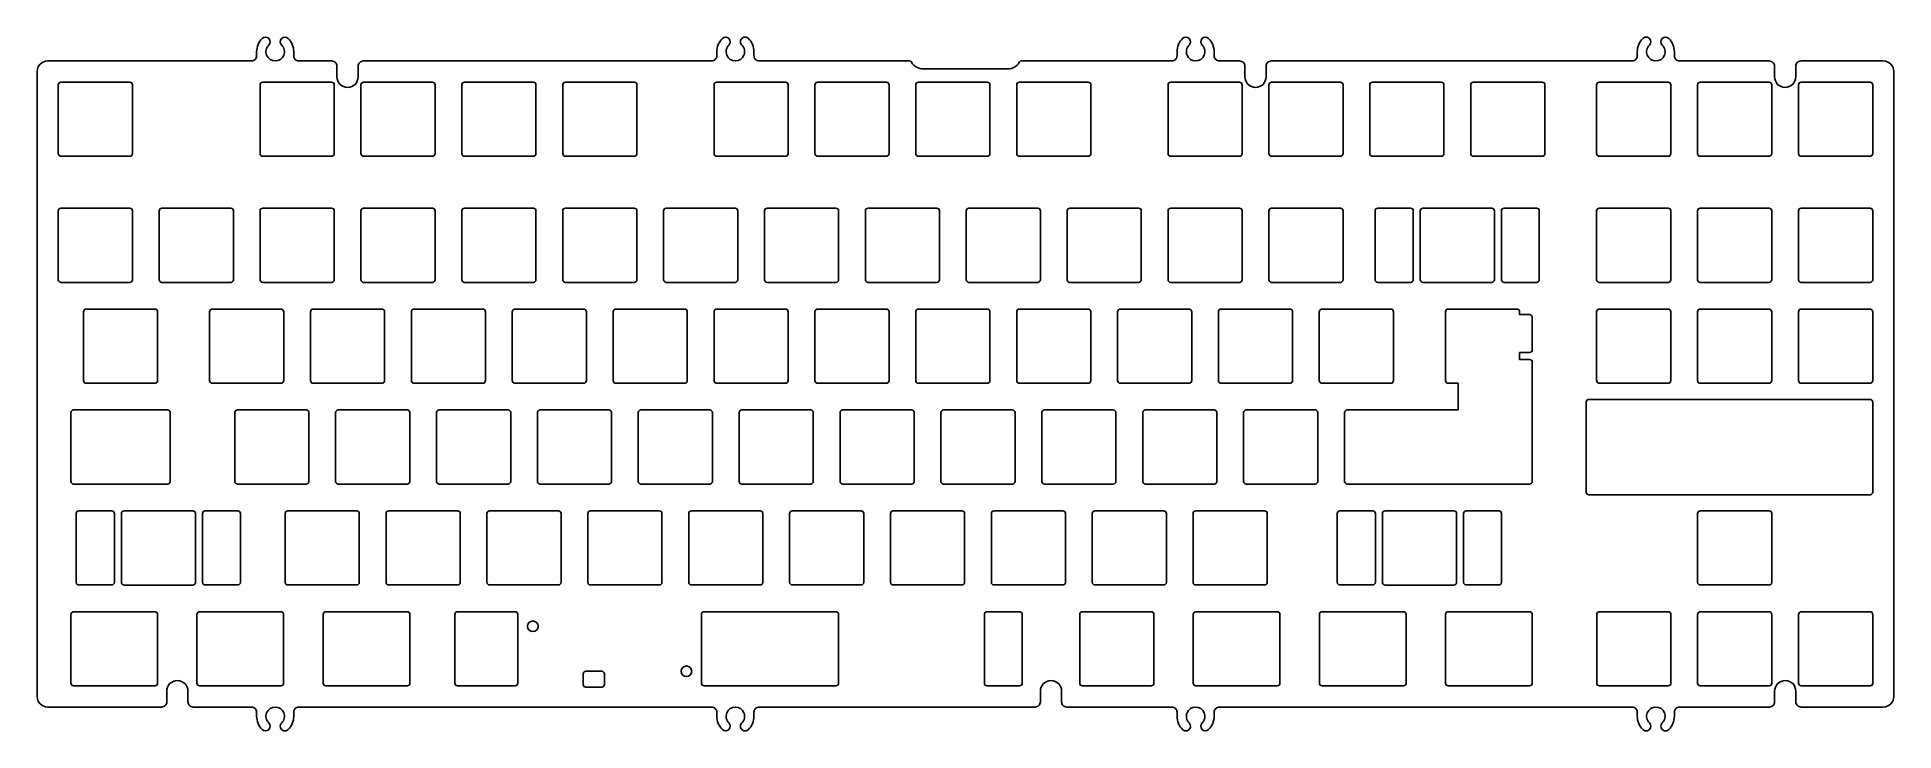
# Model space of a CAD drawing. Header units: millimetres. Extents: x 6 to 357, y 10 to 141.
import ezdxf

# ---------------------------------------------------------------- set-up
doc = ezdxf.new("R2010")
doc.units = ezdxf.units.MM
doc.layers.get('0').update_dxf_attribs({"linetype": 'CONTINUOUS'})

msp = doc.modelspace()

# ---------------------------------------------------------------- linework, layer by layer
for points in [[(141.35, 138.15), (141.35, 137.4, 0.414214), (142.35, 136.4), (170.71, 136.4, -0.267947), (171.14, 136.15, 0.267947), (173.31, 134.9), (189.31, 134.9, 0.267947), (191.47, 136.15, -0.267947), (191.9, 136.4), (220.26, 136.4, 0.414214), (221.26, 137.4), (221.26, 138.15, -0.201566), (222.31, 140.65, -1), (223.53, 139.4, 2.44949), (225.98, 139.4, -1), (227.21, 140.65, -0.201566), (228.26, 138.15), (228.26, 137.4, 0.414214), (229.26, 136.4), (233.07, 136.4, -0.414214), (234.07, 135.4), (234.07, 133.4, 1), (238.07, 133.4), (238.07, 135.4, -0.414214), (239.07, 136.4), (307.16, 136.4, 0.414214), (308.16, 137.4), (308.16, 138.15, -0.201566), (309.21, 140.65, -1), (310.44, 139.4, 2.44949), (312.89, 139.4, -1), (314.11, 140.65, -0.201566), (315.16, 138.15), (315.16, 137.4, 0.414214), (316.16, 136.4), (333.08, 136.4, -0.414214), (334.08, 135.4), (334.08, 133.4, 1), (338.08, 133.4), (338.08, 135.4, -0.414214), (339.08, 136.4), (354.61, 136.4, -0.414214), (356.61, 134.4), (356.61, 16.39, -0.414214), (354.61, 14.39), (339.1, 14.39, -0.414214), (338.1, 15.39), (338.1, 17.39, 1), (334.1, 17.39), (334.1, 15.39, -0.414214), (333.1, 14.39), (316.16, 14.39, 0.414214), (315.16, 13.39), (315.16, 12.64, -0.201566), (314.11, 10.14, -1), (312.89, 11.39, 2.44949), (310.44, 11.39, -1), (309.21, 10.14, -0.201566), (308.16, 12.64), (308.16, 13.39, 0.414214), (307.16, 14.39), (229.26, 14.39, 0.414214), (228.26, 13.39), (228.26, 12.64, -0.201566), (227.21, 10.14, -1), (225.98, 11.39, 2.44949), (223.53, 11.39, -1), (222.31, 10.14, -0.201566), (221.26, 12.64), (221.26, 13.39, 0.414214), (220.26, 14.39), (200.45, 14.39, -0.414214), (199.45, 15.39), (199.45, 17.39, 1), (195.45, 17.39), (195.45, 15.39, -0.414214), (194.45, 14.39), (142.35, 14.39, 0.414214), (141.35, 13.39), (141.35, 12.64, -0.201566), (140.3, 10.14, -1), (139.08, 11.39, 2.44949), (136.63, 11.39, -1), (135.4, 10.14, -0.201566), (134.35, 12.64), (134.35, 13.39, 0.414214), (133.35, 14.39), (55.45, 14.39, 0.414214), (54.45, 13.39), (54.45, 12.64, -0.201566), (53.4, 10.14, -1), (52.18, 11.39, 2.44949), (49.73, 11.39, -1), (48.5, 10.14, -0.201566), (47.45, 12.64), (47.45, 13.39, 0.414214), (46.45, 14.39), (35.48, 14.39, -0.414214), (34.48, 15.39), (34.48, 17.39, 1), (30.48, 17.39), (30.48, 15.39, -0.414214), (29.48, 14.39), (8, 14.39, -0.414214), (6, 16.39), (6, 134.4, -0.414214), (8, 136.4), (46.45, 136.4, 0.414214), (47.45, 137.4), (47.45, 138.15, -0.201566), (48.5, 140.65, -1), (49.73, 139.4, 2.44949), (52.18, 139.4, -1), (53.4, 140.65, -0.201566), (54.45, 138.15), (54.45, 137.4, 0.414214), (55.45, 136.4), (61.62, 136.4, -0.414214), (62.62, 135.4), (62.62, 133.4, 1), (66.62, 133.4), (66.62, 135.4, -0.414214), (67.62, 136.4), (133.35, 136.4, 0.414214), (134.35, 137.4), (134.35, 138.15, -0.201566), (135.4, 140.65, -1), (136.63, 139.4, 2.44949), (139.08, 139.4, -1), (140.3, 140.65, -0.201566)], [(10, 131.9, -0.414214), (10.5, 132.4), (23.5, 132.4, -0.414214), (24, 131.9), (24, 118.9, -0.414214), (23.5, 118.4), (10.5, 118.4, -0.414214), (10, 118.9)], [(48.1, 118.9, 0.414214), (48.6, 118.4), (61.6, 118.4, 0.414214), (62.1, 118.9), (62.1, 131.9, 0.414214), (61.6, 132.4), (48.6, 132.4, 0.414214), (48.1, 131.9)], [(67.15, 131.9, -0.414214), (67.65, 132.4), (80.65, 132.4, -0.414214), (81.15, 131.9), (81.15, 118.9, -0.414214), (80.65, 118.4), (67.65, 118.4, -0.414214), (67.15, 118.9)], [(100.2, 131.9), (100.2, 118.9, -0.414214), (99.7, 118.4), (86.7, 118.4, -0.414214), (86.2, 118.9), (86.2, 131.9, -0.414214), (86.7, 132.4), (99.7, 132.4, -0.414214)], [(105.27, 131.9, -0.414214), (105.77, 132.4), (118.77, 132.4, -0.414214), (119.27, 131.9), (119.27, 118.9, -0.414214), (118.77, 118.4), (105.77, 118.4, -0.414214), (105.27, 118.9)], [(147.32, 132.4), (134.32, 132.4, 0.414214), (133.82, 131.9), (133.82, 118.9, 0.414214), (134.32, 118.4), (147.32, 118.4, 0.414214), (147.82, 118.9), (147.82, 131.9, 0.414214)], [(153.37, 118.4), (166.37, 118.4, 0.414214), (166.87, 118.9), (166.87, 131.9, 0.414214), (166.37, 132.4), (153.37, 132.4, 0.414214), (152.87, 131.9), (152.87, 118.9, 0.414214)], [(172.42, 118.4, -0.414214), (171.92, 118.9), (171.92, 131.9, -0.414214), (172.42, 132.4), (185.42, 132.4, -0.414214), (185.92, 131.9), (185.92, 118.9, -0.414214), (185.42, 118.4)], [(191.49, 132.4, 0.414214), (190.99, 131.9), (190.99, 118.9, 0.414214), (191.49, 118.4), (204.49, 118.4, 0.414214), (204.99, 118.9), (204.99, 131.9, 0.414214), (204.49, 132.4)], [(220.05, 132.4, 0.414214), (219.55, 131.9), (219.55, 118.9, 0.414214), (220.05, 118.4), (233.05, 118.4, 0.414214), (233.55, 118.9), (233.55, 131.9, 0.414214), (233.05, 132.4)], [(252.1, 118.4, 0.414214), (252.6, 118.9), (252.6, 131.9, 0.414214), (252.1, 132.4), (239.1, 132.4, 0.414214), (238.6, 131.9), (238.6, 118.9, 0.414214), (239.1, 118.4)], [(258.15, 132.4, 0.414214), (257.65, 131.9), (257.65, 118.9, 0.414214), (258.15, 118.4), (271.15, 118.4, 0.414214), (271.65, 118.9), (271.65, 131.9, 0.414214), (271.15, 132.4)], [(290.22, 118.4, 0.414214), (290.72, 118.9), (290.72, 131.9, 0.414214), (290.22, 132.4), (277.22, 132.4, 0.414214), (276.72, 131.9), (276.72, 118.9, 0.414214), (277.22, 118.4)], [(314.49, 131.9), (314.49, 118.9, -0.414214), (313.99, 118.4), (300.99, 118.4, -0.414214), (300.49, 118.9), (300.49, 131.9, -0.414214), (300.99, 132.4), (313.99, 132.4, -0.414214)], [(319.54, 131.9), (319.54, 118.9, 0.414214), (320.04, 118.4), (333.04, 118.4, 0.414214), (333.54, 118.9), (333.54, 131.9, 0.414214), (333.04, 132.4), (320.04, 132.4, 0.414214)], [(352.11, 118.4), (339.11, 118.4, -0.414214), (338.61, 118.9), (338.61, 131.9, -0.414214), (339.11, 132.4), (352.11, 132.4, -0.414214), (352.61, 131.9), (352.61, 118.9, -0.414214)], [(24, 108.09, 0.414214), (23.5, 108.59), (10.5, 108.59, 0.414214), (10, 108.09), (10, 95.09, 0.414214), (10.5, 94.59), (23.5, 94.59, 0.414214), (24, 95.09)], [(29.55, 94.59, -0.414214), (29.05, 95.09), (29.05, 108.09, -0.414214), (29.55, 108.59), (42.55, 108.59, -0.414214), (43.05, 108.09), (43.05, 95.09, -0.414214), (42.55, 94.59)], [(48.1, 95.09, 0.414214), (48.6, 94.59), (61.6, 94.59, 0.414214), (62.1, 95.09), (62.1, 108.09, 0.414214), (61.6, 108.59), (48.6, 108.59, 0.414214), (48.1, 108.09)], [(81.15, 108.09), (81.15, 95.09, -0.414214), (80.65, 94.59), (67.65, 94.59, -0.414214), (67.15, 95.09), (67.15, 108.09, -0.414214), (67.65, 108.59), (80.65, 108.59, -0.414214)], [(99.7, 108.59), (86.7, 108.59, 0.414214), (86.2, 108.09), (86.2, 95.09, 0.414214), (86.7, 94.59), (99.7, 94.59, 0.414214), (100.2, 95.09), (100.2, 108.09, 0.414214)], [(105.25, 108.09), (105.25, 95.09, 0.414214), (105.75, 94.59), (118.75, 94.59, 0.414214), (119.25, 95.09), (119.25, 108.09, 0.414214), (118.75, 108.59), (105.75, 108.59, 0.414214)], [(124.8, 94.59), (137.8, 94.59, 0.414214), (138.3, 95.09), (138.3, 108.09, 0.414214), (137.8, 108.59), (124.8, 108.59, 0.414214), (124.3, 108.09), (124.3, 95.09, 0.414214)], [(143.85, 108.59), (156.85, 108.59, -0.414214), (157.35, 108.09), (157.35, 95.09, -0.414214), (156.85, 94.59), (143.85, 94.59, -0.414214), (143.35, 95.09), (143.35, 108.09, -0.414214)], [(162.4, 108.09), (162.4, 95.09, 0.414214), (162.9, 94.59), (175.9, 94.59, 0.414214), (176.4, 95.09), (176.4, 108.09, 0.414214), (175.9, 108.59), (162.9, 108.59, 0.414214)], [(181.95, 108.59, 0.414214), (181.45, 108.09), (181.45, 95.09, 0.414214), (181.95, 94.59), (194.95, 94.59, 0.414214), (195.45, 95.09), (195.45, 108.09, 0.414214), (194.95, 108.59)], [(214.5, 108.09, 0.414214), (214, 108.59), (201, 108.59, 0.414214), (200.5, 108.09), (200.5, 95.09, 0.414214), (201, 94.59), (214, 94.59, 0.414214), (214.5, 95.09)], [(219.55, 108.09, -0.414214), (220.05, 108.59), (233.05, 108.59, -0.414214), (233.55, 108.09), (233.55, 95.09, -0.414214), (233.05, 94.59), (220.05, 94.59, -0.414214), (219.55, 95.09)], [(252.1, 94.59, 0.414214), (252.6, 95.09), (252.6, 108.09, 0.414214), (252.1, 108.59), (239.1, 108.59, 0.414214), (238.6, 108.09), (238.6, 95.09, 0.414214), (239.1, 94.59)], [(259.15, 94.59), (265.35, 94.59, 0.414214), (265.85, 95.09), (265.85, 108.09, 0.414214), (265.35, 108.59), (259.15, 108.59, 0.414237), (258.65, 108.09), (258.65, 95.09, 0.41419)], [(280.68, 108.59, -0.414214), (281.18, 108.09), (281.18, 95.08, -0.414214), (280.68, 94.58), (267.68, 94.58, -0.414214), (267.18, 95.08), (267.18, 108.09, -0.414214), (267.68, 108.59)], [(289.15, 94.59, 0.414214), (289.65, 95.09), (289.65, 108.09, 0.414214), (289.15, 108.59), (283, 108.59, 0.414214), (282.5, 108.09), (282.5, 95.09, 0.414214), (283, 94.59)], [(300.49, 108.09, -0.414214), (300.99, 108.59), (313.99, 108.59, -0.414214), (314.49, 108.09), (314.49, 95.09, -0.414214), (313.99, 94.59), (300.99, 94.59, -0.414214), (300.49, 95.09)], [(319.54, 108.09, -0.414214), (320.04, 108.59), (333.04, 108.59, -0.414214), (333.54, 108.09), (333.54, 95.09, -0.414214), (333.04, 94.59), (320.04, 94.59, -0.414214), (319.54, 95.09)], [(338.61, 108.09, -0.414214), (339.11, 108.59), (352.11, 108.59, -0.414214), (352.61, 108.09), (352.61, 95.09, -0.414214), (352.11, 94.59), (339.11, 94.59, -0.414214), (338.61, 95.09)], [(28.76, 89.04, 0.414214), (28.26, 89.54), (15.26, 89.54, 0.414214), (14.76, 89.04), (14.76, 76.04, 0.414214), (15.26, 75.54), (28.26, 75.54, 0.414214), (28.76, 76.04)], [(39.07, 75.54, -0.414214), (38.57, 76.04), (38.57, 89.04, -0.414214), (39.07, 89.54), (52.07, 89.54, -0.414214), (52.57, 89.04), (52.57, 76.04, -0.414214), (52.07, 75.54)], [(71.62, 89.04), (71.62, 76.04, -0.414214), (71.12, 75.54), (58.12, 75.54, -0.414214), (57.62, 76.04), (57.62, 89.04, -0.414214), (58.12, 89.54), (71.12, 89.54, -0.414214)], [(77.17, 89.54), (90.17, 89.54, -0.414214), (90.67, 89.04), (90.67, 76.04, -0.414214), (90.17, 75.54), (77.17, 75.54, -0.414214), (76.67, 76.04), (76.67, 89.04, -0.414214)], [(96.22, 89.54), (109.22, 89.54, -0.414214), (109.72, 89.04), (109.72, 76.04, -0.414214), (109.22, 75.54), (96.22, 75.54, -0.414214), (95.72, 76.04), (95.72, 89.04, -0.414214)], [(114.77, 76.04), (114.77, 89.04, -0.414214), (115.27, 89.54), (128.27, 89.54, -0.414214), (128.77, 89.04), (128.77, 76.04, -0.414214), (128.27, 75.54), (115.27, 75.54, -0.414214)], [(133.82, 76.04), (133.82, 89.04, -0.414214), (134.32, 89.54), (147.32, 89.54, -0.414214), (147.82, 89.04), (147.82, 76.04, -0.414214), (147.32, 75.54), (134.32, 75.54, -0.414214)], [(166.37, 75.54, 0.414214), (166.87, 76.04), (166.87, 89.04, 0.414214), (166.37, 89.54), (153.37, 89.54, 0.414214), (152.87, 89.04), (152.87, 76.04, 0.414214), (153.37, 75.54)], [(171.92, 89.04), (171.92, 76.04, 0.414214), (172.42, 75.54), (185.42, 75.54, 0.414214), (185.92, 76.04), (185.92, 89.04, 0.414214), (185.42, 89.54), (172.42, 89.54, 0.414214)], [(204.97, 76.04), (204.97, 89.04, 0.414214), (204.47, 89.54), (191.47, 89.54, 0.414214), (190.97, 89.04), (190.97, 76.04, 0.414214), (191.47, 75.54), (204.47, 75.54, 0.414214)], [(210.02, 89.04), (210.02, 76.04, 0.414214), (210.52, 75.54), (223.52, 75.54, 0.414214), (224.02, 76.04), (224.02, 89.04, 0.414214), (223.52, 89.54), (210.52, 89.54, 0.414214)], [(243.07, 76.04, -0.414214), (242.57, 75.54), (229.57, 75.54, -0.414214), (229.07, 76.04), (229.07, 89.04, -0.414214), (229.57, 89.54), (242.57, 89.54, -0.414214), (243.07, 89.04)], [(262.12, 76.04, -0.414214), (261.62, 75.54), (248.62, 75.54, -0.414214), (248.12, 76.04), (248.12, 89.04, -0.414214), (248.62, 89.54), (261.62, 89.54, -0.414214), (262.12, 89.04)], [(288.32, 87.99, 0.414214), (287.82, 88.49), (285.94, 88.49), (285.94, 89.04, 0.414214), (285.44, 89.54), (272.44, 89.54, 0.414214), (271.94, 89.04), (271.94, 76.04, 0.414214), (272.44, 75.54), (274.32, 75.54), (274.32, 70.49), (253.39, 70.49, 0.414214), (252.89, 69.99), (252.89, 56.99, 0.414214), (253.39, 56.49), (287.82, 56.49, 0.414214), (288.32, 56.99), (288.32, 79.51, 0.414214), (287.82, 80.01), (285.94, 80.01), (285.94, 81.34), (287.82, 81.34, 0.414214), (288.32, 81.84)], [(300.49, 89.04), (300.49, 76.04, 0.414214), (300.99, 75.54), (313.99, 75.54, 0.414214), (314.49, 76.04), (314.49, 89.04, 0.414214), (313.99, 89.54), (300.99, 89.54, 0.414214)], [(319.54, 89.04, -0.414214), (320.04, 89.54), (333.04, 89.54, -0.414214), (333.54, 89.04), (333.54, 76.04, -0.414214), (333.04, 75.54), (320.04, 75.54, -0.414214), (319.54, 76.04)], [(352.11, 89.54, -0.414214), (352.61, 89.04), (352.61, 76.04, -0.414214), (352.11, 75.54), (339.11, 75.54, -0.414214), (338.61, 76.04), (338.61, 89.04, -0.414214), (339.11, 89.54)], [(12.38, 56.99, 0.414214), (12.88, 56.49), (30.64, 56.49, 0.414214), (31.14, 56.99), (31.14, 69.99, 0.414214), (30.64, 70.49), (12.88, 70.49, 0.414214), (12.38, 69.99)], [(43.82, 56.49), (56.82, 56.49, 0.414214), (57.32, 56.99), (57.32, 69.99, 0.414214), (56.82, 70.49), (43.82, 70.49, 0.414214), (43.32, 69.99), (43.32, 56.99, 0.414214)], [(76.37, 56.99, -0.414214), (75.87, 56.49), (62.87, 56.49, -0.414214), (62.37, 56.99), (62.37, 69.99, -0.414214), (62.87, 70.49), (75.87, 70.49, -0.414214), (76.37, 69.99)], [(94.92, 56.49, 0.414214), (95.42, 56.99), (95.42, 69.99, 0.414214), (94.92, 70.49), (81.92, 70.49, 0.414214), (81.42, 69.99), (81.42, 56.99, 0.414214), (81.92, 56.49)], [(113.97, 70.49), (100.97, 70.49, 0.414214), (100.47, 69.99), (100.47, 56.99, 0.414214), (100.97, 56.49), (113.97, 56.49, 0.414214), (114.47, 56.99), (114.47, 69.99, 0.414214)], [(133.02, 56.49, 0.414214), (133.52, 56.99), (133.52, 69.99, 0.414214), (133.02, 70.49), (120.02, 70.49, 0.414214), (119.52, 69.99), (119.52, 56.99, 0.414214), (120.02, 56.49)], [(138.57, 56.99), (138.57, 69.99, -0.414214), (139.07, 70.49), (152.07, 70.49, -0.414214), (152.57, 69.99), (152.57, 56.99, -0.414214), (152.07, 56.49), (139.07, 56.49, -0.414214)], [(157.62, 56.99, 0.414214), (158.12, 56.49), (171.12, 56.49, 0.414214), (171.62, 56.99), (171.62, 69.99, 0.414214), (171.12, 70.49), (158.12, 70.49, 0.414214), (157.62, 69.99)], [(177.17, 56.49, -0.414214), (176.67, 56.99), (176.67, 69.99, -0.414214), (177.17, 70.49), (190.17, 70.49, -0.414214), (190.67, 69.99), (190.67, 56.99, -0.414214), (190.17, 56.49)], [(196.22, 70.49), (209.22, 70.49, -0.414214), (209.72, 69.99), (209.72, 56.99, -0.414214), (209.22, 56.49), (196.22, 56.49, -0.414214), (195.72, 56.99), (195.72, 69.99, -0.414214)], [(215.27, 56.49), (228.27, 56.49, 0.414214), (228.77, 56.99), (228.77, 69.99, 0.414214), (228.27, 70.49), (215.27, 70.49, 0.414214), (214.77, 69.99), (214.77, 56.99, 0.414214)], [(247.82, 69.99), (247.82, 56.99, -0.414214), (247.32, 56.49), (234.32, 56.49, -0.414214), (233.82, 56.99), (233.82, 69.99, -0.414214), (234.32, 70.49), (247.32, 70.49, -0.414214)], [(298.51, 71.99), (298.51, 54.99, 0.414214), (299.01, 54.49), (352.11, 54.49, 0.414214), (352.61, 54.99), (352.61, 71.99, 0.414214), (352.11, 72.49), (299.01, 72.49, 0.414214)], [(13.88, 37.44, -0.41419), (13.38, 37.94), (13.38, 50.94, -0.414237), (13.88, 51.44), (20.08, 51.44, -0.414214), (20.58, 50.94), (20.58, 37.94, -0.414214), (20.08, 37.44)], [(22.41, 37.43, -0.414214), (21.91, 37.93), (21.91, 50.94, -0.414214), (22.41, 51.44), (35.41, 51.44, -0.414214), (35.91, 50.94), (35.91, 37.93, -0.414214), (35.41, 37.43)], [(44.38, 50.94, 0.414214), (43.88, 51.44), (37.73, 51.44, 0.414214), (37.23, 50.94), (37.23, 37.94, 0.414214), (37.73, 37.44), (43.88, 37.44, 0.414214), (44.38, 37.94)], [(52.84, 37.94, 0.414214), (53.34, 37.44), (66.34, 37.44, 0.414214), (66.84, 37.94), (66.84, 50.94, 0.414214), (66.34, 51.44), (53.34, 51.44, 0.414214), (52.84, 50.94)], [(85.89, 50.94, 0.414214), (85.39, 51.44), (72.39, 51.44, 0.414214), (71.89, 50.94), (71.89, 37.94, 0.414214), (72.39, 37.44), (85.39, 37.44, 0.414214), (85.89, 37.94)], [(104.94, 37.94, -0.414214), (104.44, 37.44), (91.44, 37.44, -0.414214), (90.94, 37.94), (90.94, 50.94, -0.414214), (91.44, 51.44), (104.44, 51.44, -0.414214), (104.94, 50.94)], [(109.99, 37.94), (109.99, 50.94, -0.414214), (110.49, 51.44), (123.49, 51.44, -0.414214), (123.99, 50.94), (123.99, 37.94, -0.414214), (123.49, 37.44), (110.49, 37.44, -0.414214)], [(129.54, 37.44, -0.414214), (129.04, 37.94), (129.04, 50.94, -0.414214), (129.54, 51.44), (142.54, 51.44, -0.414214), (143.04, 50.94), (143.04, 37.94, -0.414214), (142.54, 37.44)], [(148.09, 37.94), (148.09, 50.94, -0.414214), (148.59, 51.44), (161.59, 51.44, -0.414214), (162.09, 50.94), (162.09, 37.94, -0.414214), (161.59, 37.44), (148.59, 37.44, -0.414214)], [(167.14, 50.94), (167.14, 37.94, 0.414214), (167.64, 37.44), (180.64, 37.44, 0.414214), (181.14, 37.94), (181.14, 50.94, 0.414214), (180.64, 51.44), (167.64, 51.44, 0.414214)], [(186.69, 51.44, 0.414214), (186.19, 50.94), (186.19, 37.94, 0.414214), (186.69, 37.44), (199.69, 37.44, 0.414214), (200.19, 37.94), (200.19, 50.94, 0.414214), (199.69, 51.44)], [(218.74, 37.44, 0.414214), (219.24, 37.94), (219.24, 50.94, 0.414214), (218.74, 51.44), (205.74, 51.44, 0.414214), (205.24, 50.94), (205.24, 37.94, 0.414214), (205.74, 37.44)], [(224.79, 37.44), (237.79, 37.44, 0.414214), (238.29, 37.94), (238.29, 50.94, 0.414214), (237.79, 51.44), (224.79, 51.44, 0.414214), (224.29, 50.94), (224.29, 37.94, 0.414214)], [(251.51, 37.94, 0.41419), (252.01, 37.44), (258.21, 37.44, 0.414214), (258.71, 37.94), (258.71, 50.94, 0.414214), (258.21, 51.44), (252.01, 51.44, 0.414237), (251.51, 50.94)], [(273.53, 51.44), (260.53, 51.44, 0.414214), (260.03, 50.94), (260.03, 37.93, 0.414214), (260.53, 37.43), (273.53, 37.43, 0.414214), (274.03, 37.93), (274.03, 50.94, 0.414214)], [(282.01, 51.44), (275.86, 51.44, 0.414214), (275.36, 50.94), (275.36, 37.94, 0.414214), (275.86, 37.44), (282.01, 37.44, 0.414214), (282.51, 37.94), (282.51, 50.94, 0.414214)], [(333.06, 51.44), (320.06, 51.44, 0.414214), (319.56, 50.94), (319.56, 37.94, 0.414214), (320.06, 37.44), (333.06, 37.44, 0.414214), (333.56, 37.94), (333.56, 50.94, 0.414214)], [(28.26, 32.39, -0.414214), (28.76, 31.89), (28.76, 18.89, -0.414214), (28.26, 18.39), (12.88, 18.39, -0.414214), (12.38, 18.89), (12.38, 31.89, -0.414214), (12.88, 32.39)], [(36.67, 18.39, -0.410078), (36.17, 18.89), (36.17, 31.89, -0.414214), (36.67, 32.39), (52.05, 32.39, -0.414214), (52.55, 31.89), (52.55, 18.89, -0.414214), (52.05, 18.39)], [(60.51, 32.39, 0.414214), (60.01, 31.89), (60.01, 18.89, 0.414214), (60.51, 18.39), (75.89, 18.39, 0.414214), (76.39, 18.89), (76.39, 31.89, 0.414214), (75.89, 32.39)], [(85.37, 18.39, -0.414214), (84.87, 18.89), (84.87, 31.89, -0.414214), (85.37, 32.39), (96.27, 32.39, -0.414214), (96.77, 31.89), (96.77, 18.89, -0.414214), (96.27, 18.39)], [(131.44, 31.89, -0.414214), (131.94, 32.39), (156.85, 32.39, -0.414214), (157.35, 31.89), (157.35, 18.89, -0.414214), (156.85, 18.39), (131.94, 18.39, -0.414214), (131.44, 18.89)], [(184.87, 18.89, 0.414214), (185.37, 18.39), (191.52, 18.39, 0.414214), (192.02, 18.89), (192.02, 31.89, 0.414214), (191.52, 32.39), (185.37, 32.39, 0.414214), (184.87, 31.89)], [(202.88, 18.89), (202.88, 31.89, -0.414214), (203.38, 32.39), (216.38, 32.39, -0.414214), (216.88, 31.89), (216.88, 18.89, -0.414214), (216.38, 18.39), (203.38, 18.39, -0.414214)], [(224.81, 32.39), (240.19, 32.39, -0.414214), (240.69, 31.89), (240.69, 18.89, -0.414214), (240.19, 18.39), (224.81, 18.39, -0.414214), (224.31, 18.89), (224.31, 31.89, -0.414214)], [(264.01, 18.39), (248.63, 18.39, -0.414214), (248.13, 18.89), (248.13, 31.89, -0.414214), (248.63, 32.39), (264.01, 32.39, -0.414214), (264.51, 31.89), (264.51, 18.89, -0.414214)], [(288.32, 31.89, 0.414214), (287.82, 32.39), (272.44, 32.39, 0.414214), (271.94, 31.89), (271.94, 18.89, 0.414214), (272.44, 18.39), (287.82, 18.39, 0.414214), (288.32, 18.89)], [(301.01, 18.39), (314.01, 18.39, 0.414214), (314.51, 18.89), (314.51, 31.89, 0.414214), (314.01, 32.39), (301.01, 32.39, 0.414214), (300.51, 31.89), (300.51, 18.89, 0.414214)], [(333.56, 31.89, 0.414214), (333.06, 32.39), (320.06, 32.39, 0.414214), (319.56, 31.89), (319.56, 18.89, 0.414214), (320.06, 18.39), (333.06, 18.39, 0.414214), (333.56, 18.89)], [(352.63, 31.89), (352.63, 18.89, -0.414214), (352.13, 18.39), (339.13, 18.39, -0.414214), (338.63, 18.89), (338.63, 31.89, -0.414214), (339.13, 32.39), (352.13, 32.39, -0.414214)], [(113.11, 20.64), (113.11, 18.64, -0.414214), (112.61, 18.14), (109.61, 18.14, -0.414214), (109.11, 18.64), (109.11, 20.64, -0.414214), (109.61, 21.14), (112.61, 21.14, -0.414214)]]:
    msp.add_lwpolyline(points, format="xyb", close=True)
for centre in [(99.61, 29.64), (128.61, 21.14)]:
    msp.add_circle(centre, 1)

doc.saveas('drawing.dxf')
